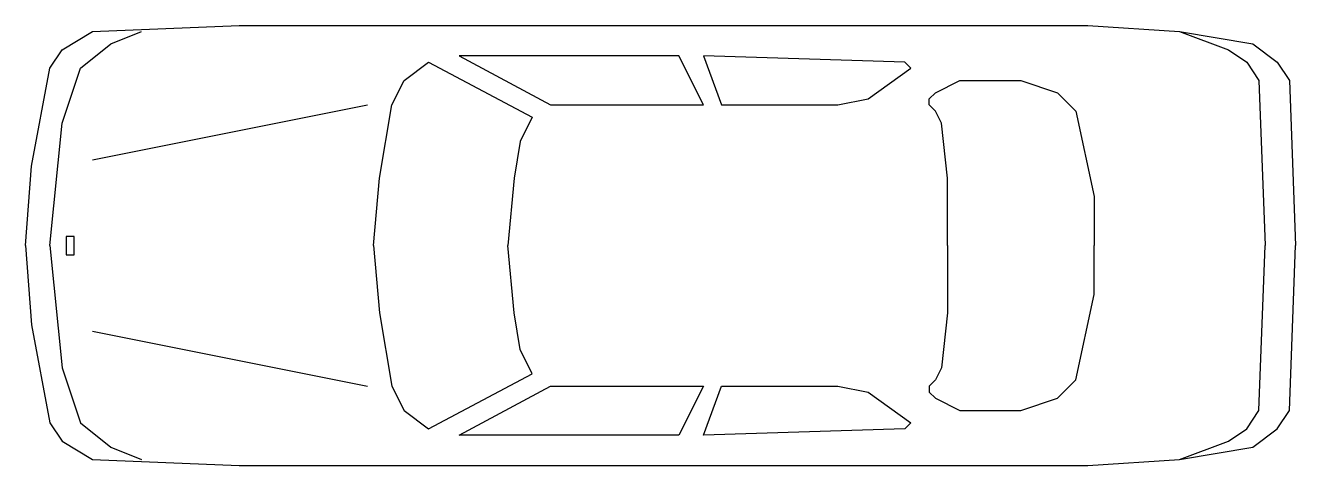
# Model space of a CAD drawing. Extents: x -6.39 to -1.11, y -0.8 to 1.03.
import ezdxf

# ---------------------------------------------------------------- set-up
doc = ezdxf.new("R2010")
doc.units = 0
doc.header["$MEASUREMENT"] = 0
doc.layers.add('01', color=1, linetype='CONTINUOUS')
doc.layers.add('02', color=2, linetype='CONTINUOUS')

msp = doc.modelspace()

# ---------------------------------------------------------------- linework, layer by layer
at = {"layer": '01'}
for p, q in [((-6.0361, 0.9555), (-5.9091, 1.0063)), ((-1.5918, 1.0063), (-1.3886, 0.9301)), ((-6.1631, 0.8539), (-6.0361, 0.9555)), ((-3.6739, 0.9047), (-4.5883, 0.9047)), ((-4.5883, 0.9047), (-4.2073, 0.7015)), ((-3.5723, 0.7015), (-3.6739, 0.9047)), ((-3.5723, 0.9047), (-3.4961, 0.7015)), ((-2.7341, 0.8793), (-3.5723, 0.9047)), ((-1.3886, 0.9301), (-1.3124, 0.8793)), ((-6.2393, 0.6253), (-6.1631, 0.8539)), ((-4.8169, 0.8031), (-4.7153, 0.8793)), ((-4.7153, 0.8793), (-4.2835, 0.6507)), ((-2.8865, 0.7269), (-2.7087, 0.8539)), ((-2.7087, 0.8539), (-2.7341, 0.8793)), ((-1.3124, 0.8793), (-1.2616, 0.8031)), ((-4.8677, 0.7015), (-4.8169, 0.8031)), ((-2.6071, 0.7523), (-2.5055, 0.8031)), ((-2.5055, 0.8031), (-2.2522, 0.8031)), ((-2.2522, 0.8031), (-2.0998, 0.7523)), ((-1.2616, 0.8031), (-1.2362, 0.1173)), ((-2.6325, 0.7269), (-2.6071, 0.7523)), ((-2.0998, 0.7523), (-2.0236, 0.6761)), ((-6.1123, 0.4729), (-4.9693, 0.7015)), ((-4.9185, 0.3967), (-4.8677, 0.7015)), ((-4.2073, 0.7015), (-3.5723, 0.7015)), ((-3.4961, 0.7015), (-3.0135, 0.7015)), ((-3.0135, 0.7015), (-2.8865, 0.7269)), ((-2.6325, 0.7015), (-2.6325, 0.7269)), ((-2.6071, 0.6761), (-2.6325, 0.7015)), ((-4.2835, 0.6507), (-4.3343, 0.5491)), ((-2.5817, 0.6253), (-2.6071, 0.6761)), ((-2.0236, 0.6761), (-1.9474, 0.3205)), ((-6.2901, 0.1173), (-6.2393, 0.6253)), ((-2.5563, 0.3967), (-2.5817, 0.6253)), ((-4.3343, 0.5491), (-4.3597, 0.3967)), ((-4.9439, 0.1173), (-4.9185, 0.3967)), ((-4.3597, 0.3967), (-4.3851, 0.1173)), ((-2.5563, 0.1173), (-2.5563, 0.3967)), ((-1.9474, 0.3205), (-1.9474, 0.1173)), ((-6.2901, 0.1173), (-6.2393, -0.3907)), ((-4.9439, 0.1173), (-4.9185, -0.1621)), ((-4.3597, -0.1621), (-4.3851, 0.1173)), ((-2.5563, 0.1173), (-2.5563, -0.1621)), ((-1.9474, -0.0859), (-1.9474, 0.1173)), ((-1.2616, -0.5685), (-1.2362, 0.1173)), ((-2.0236, -0.4415), (-1.9474, -0.0859)), ((-4.9185, -0.1621), (-4.8677, -0.4669)), ((-4.3343, -0.3145), (-4.3597, -0.1621)), ((-2.5563, -0.1621), (-2.5817, -0.3907)), ((-6.1123, -0.2383), (-4.9693, -0.4669)), ((-4.2835, -0.4161), (-4.3343, -0.3145)), ((-6.2393, -0.3907), (-6.1631, -0.6193)), ((-4.7153, -0.6447), (-4.2835, -0.4161)), ((-2.5817, -0.3907), (-2.6071, -0.4415)), ((-4.8677, -0.4669), (-4.8169, -0.5685)), ((-4.5883, -0.6701), (-4.2073, -0.4669)), ((-4.2073, -0.4669), (-3.5723, -0.4669)), ((-3.5723, -0.4669), (-3.6739, -0.6701)), ((-3.5723, -0.6701), (-3.4961, -0.4669)), ((-3.4961, -0.4669), (-3.0135, -0.4669)), ((-3.0135, -0.4669), (-2.8865, -0.4923)), ((-2.6071, -0.4415), (-2.6325, -0.4669)), ((-2.6325, -0.4669), (-2.6325, -0.4923)), ((-2.0998, -0.5177), (-2.0236, -0.4415)), ((-2.8865, -0.4923), (-2.7087, -0.6193)), ((-2.6325, -0.4923), (-2.6071, -0.5177)), ((-2.6071, -0.5177), (-2.5055, -0.5685)), ((-2.2522, -0.5685), (-2.0998, -0.5177)), ((-4.8169, -0.5685), (-4.7153, -0.6447)), ((-2.5055, -0.5685), (-2.2522, -0.5685)), ((-1.3124, -0.6447), (-1.2616, -0.5685)), ((-6.1631, -0.6193), (-6.0361, -0.7209)), ((-2.7087, -0.6193), (-2.7341, -0.6447)), ((-3.6739, -0.6701), (-4.5883, -0.6701)), ((-2.7341, -0.6447), (-3.5723, -0.6701)), ((-1.3886, -0.6955), (-1.3124, -0.6447)), ((-6.0361, -0.7209), (-5.9091, -0.7717)), ((-1.5918, -0.7717), (-1.3886, -0.6955))]:
    msp.add_line(p, q, dxfattribs=at)
msp.add_lwpolyline([(-6.2225, 0.0792), (-6.1892, 0.0792), (-6.1892, 0.1554), (-6.2225, 0.1554)], close=True, dxfattribs=at)
at = {"layer": '02'}
for p, q in [((-6.2393, 0.9301), (-6.1123, 1.0063)), ((-6.1123, 1.0063), (-5.5027, 1.0317)), ((-5.5027, 1.0317), (-1.9728, 1.0317)), ((-1.9728, 1.0317), (-1.5918, 1.0063)), ((-1.5918, 1.0063), (-1.287, 0.9555)), ((-1.287, 0.9555), (-1.1854, 0.8793)), ((-6.2901, 0.8539), (-6.2393, 0.9301)), ((-6.3663, 0.4475), (-6.2901, 0.8539)), ((-1.1854, 0.8793), (-1.1346, 0.8031)), ((-1.1346, 0.8031), (-1.1092, 0.1173)), ((-6.3917, 0.1173), (-6.3663, 0.4475)), ((-6.3917, 0.1173), (-6.3663, -0.2129)), ((-1.1346, -0.5685), (-1.1092, 0.1173)), ((-6.3663, -0.2129), (-6.2901, -0.6193)), ((-1.1854, -0.6447), (-1.1346, -0.5685)), ((-6.2901, -0.6193), (-6.2393, -0.6955)), ((-1.287, -0.7209), (-1.1854, -0.6447)), ((-6.2393, -0.6955), (-6.1123, -0.7717)), ((-1.5918, -0.7717), (-1.287, -0.7209)), ((-6.1123, -0.7717), (-5.5027, -0.7971)), ((-1.9728, -0.7971), (-1.5918, -0.7717)), ((-5.5027, -0.7971), (-1.9728, -0.7971))]:
    msp.add_line(p, q, dxfattribs=at)

doc.saveas('drawing.dxf')
